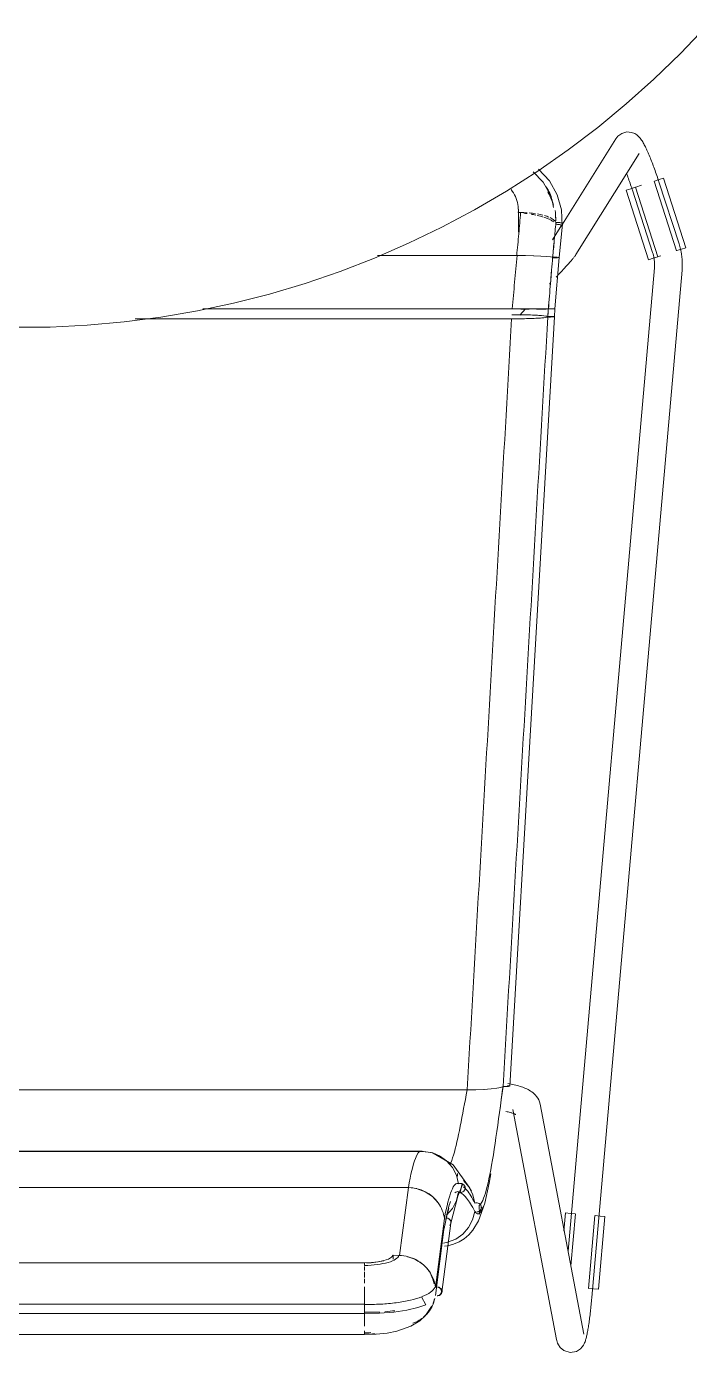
# Model space of a CAD drawing. Header units: millimetres. Extents: x 155927 to 317870, y -36033 to 97293.
# Drawn here: x 230321 to 230608, y 30265 to 30837 of the extents above; entities that cross this region are included whole.
import ezdxf

# ---------------------------------------------------------------- set-up
doc = ezdxf.new("R2010")
doc.units = ezdxf.units.MM
doc.header["$MEASUREMENT"] = 0
doc.layers.add('I-FURN', color=8, linetype='CONTINUOUS', lineweight=9)

msp = doc.modelspace()

# ---------------------------------------------------------------- linework, layer by layer
at = {"layer": 'I-FURN'}
for p, q in [((230603.66, 30825.83), (230614.7, 30837.41)), ((230592.17, 30814.7), (230603.66, 30825.83)), ((230580.24, 30804.04), (230592.17, 30814.7)), ((230567.89, 30793.87), (230580.24, 30804.04)), ((230555.15, 30784.19), (230567.89, 30793.87)), ((230576.53, 30790.09), (230578.27, 30791.31)), ((230578.27, 30791.31), (230580.49, 30791.9)), ((230580.49, 30791.9), (230582.47, 30791.72)), ((230582.47, 30791.72), (230583.85, 30791.2)), ((230583.85, 30791.2), (230584.76, 30790.64)), ((230584.76, 30790.64), (230585.39, 30790.12)), ((230575.64, 30788.96), (230552.61, 30752.2)), ((230576.53, 30790.09), (230575.64, 30788.96)), ((230585.39, 30790.12), (230585.85, 30789.65)), ((230585.85, 30789.65), (230586.22, 30789.23)), ((230586.22, 30789.23), (230586.53, 30788.82)), ((230586.53, 30788.82), (230586.81, 30788.43)), ((230586.81, 30788.43), (230587.07, 30788.05)), ((230587.07, 30788.05), (230587.31, 30787.65)), ((230587.31, 30787.65), (230587.55, 30787.25)), ((230587.55, 30787.25), (230587.78, 30786.84)), ((230587.78, 30786.84), (230588.01, 30786.42)), ((230588.01, 30786.42), (230588.23, 30785.98)), ((230588.23, 30785.98), (230588.46, 30785.52)), ((230588.46, 30785.52), (230588.69, 30785.05)), ((230588.69, 30785.05), (230588.93, 30784.56)), ((230542.03, 30775.04), (230555.15, 30784.19)), ((230558.5, 30739.01), (230585.81, 30782.59)), ((230588.93, 30784.56), (230589.16, 30784.05)), ((230589.16, 30784.05), (230589.4, 30783.52)), ((230589.4, 30783.52), (230589.64, 30782.98)), ((230589.64, 30782.98), (230589.88, 30782.41)), ((230589.88, 30782.41), (230590.13, 30781.83)), ((230590.13, 30781.83), (230590.38, 30781.24)), ((230590.38, 30781.24), (230590.62, 30780.63)), ((230590.62, 30780.63), (230590.87, 30780)), ((230590.87, 30780), (230591.13, 30779.36)), ((230591.13, 30779.36), (230591.38, 30778.71)), ((230528.55, 30766.42), (230542.03, 30775.04)), ((230544.32, 30770.2), (230540.05, 30774.67)), ((230547, 30770.78), (230542.26, 30775.93)), ((230580.44, 30773.71), (230580.68, 30773.09)), ((230591.38, 30778.71), (230591.63, 30778.04)), ((230591.63, 30778.04), (230591.89, 30777.37)), ((230591.89, 30777.37), (230592.14, 30776.68)), ((230592.14, 30776.68), (230592.4, 30775.98)), ((230592.4, 30775.98), (230592.65, 30775.27)), ((230592.65, 30775.27), (230592.91, 30774.56)), ((230592.91, 30774.56), (230593.16, 30773.83)), ((230593.16, 30773.83), (230593.41, 30773.11)), ((230547.69, 30764.37), (230544.32, 30770.2)), ((230550.39, 30764.77), (230547, 30770.78)), ((230580.68, 30773.09), (230580.91, 30772.45)), ((230580.91, 30772.45), (230581.15, 30771.8)), ((230581.15, 30771.8), (230581.38, 30771.15)), ((230581.38, 30771.15), (230581.62, 30770.48)), ((230581.62, 30770.48), (230581.85, 30769.81)), ((230581.85, 30769.81), (230582.09, 30769.13)), ((230582.09, 30769.13), (230582.32, 30768.44)), ((230582.12, 30767.41), (230584.09, 30768.05)), ((230582.32, 30768.44), (230582.55, 30767.75)), ((230582.55, 30767.75), (230582.78, 30767.06)), ((230593.9, 30738.08), (230584.21, 30768.09)), ((230586.79, 30768.92), (230584.31, 30768.12)), ((230592.28, 30770.69), (230601.97, 30740.68)), ((230592.4, 30770.73), (230594.37, 30771.37)), ((230593.41, 30773.11), (230593.66, 30772.37)), ((230593.66, 30772.37), (230593.91, 30771.64)), ((230593.91, 30771.64), (230594.15, 30770.9)), ((230594.15, 30770.9), (230594.3, 30770.44)), ((230603.01, 30743.62), (230594.3, 30770.44)), ((230594.37, 30771.37), (230596.32, 30772)), ((230596.32, 30772), (230606.01, 30741.99)), ((230514.74, 30758.34), (230528.55, 30766.42)), ((230552.27, 30758.25), (230550.39, 30764.77)), ((230580.17, 30766.78), (230582.12, 30767.41)), ((230580.17, 30766.78), (230589.86, 30736.77)), ((230582.78, 30767.06), (230582.89, 30766.73)), ((230582.89, 30766.73), (230591.6, 30739.92)), ((230500.62, 30750.82), (230514.74, 30758.34)), ((230533.56, 30757.12), (230534.6, 30757.12)), ((230533.61, 30748.61), (230533.61, 30758.37)), ((230552.55, 30751.34), (230552.27, 30758.25)), ((230486.21, 30743.87), (230500.62, 30750.82)), ((230552.39, 30751.86), (230548.33, 30745.38)), ((230552.68, 30752.23), (230551.25, 30737.74)), ((230471.53, 30737.51), (230486.21, 30743.87)), ((230558.5, 30739.01), (230558.29, 30738.68)), ((230591.6, 30739.92), (230591.79, 30739.28)), ((230591.79, 30739.28), (230591.96, 30738.64)), ((230604.06, 30741.36), (230602.09, 30740.72)), ((230603.03, 30743.58), (230603.01, 30743.62)), ((230603.35, 30742.49), (230603.03, 30743.58)), ((230603.64, 30741.38), (230603.35, 30742.49)), ((230603.88, 30740.26), (230603.64, 30741.38)), ((230604.08, 30739.14), (230603.88, 30740.26)), ((230606.01, 30741.99), (230604.06, 30741.36)), ((230604.23, 30738.01), (230604.08, 30739.14)), ((230456.61, 30731.73), (230471.53, 30737.51)), ((230532.9, 30738.57), (230472.79, 30738.57)), ((230472.79, 30738.57), (230532.9, 30738.57)), ((230536.67, 30738.55), (230532.9, 30738.57)), ((230533.03, 30738.57), (230536.67, 30738.55)), ((230540.2, 30738.47), (230536.76, 30738.55)), ((230536.76, 30738.54), (230540.2, 30738.47)), ((230543.3, 30738.36), (230540.2, 30738.47)), ((230540.27, 30738.47), (230543.3, 30738.36)), ((230545.78, 30738.21), (230543.3, 30738.36)), ((230543.34, 30738.36), (230545.78, 30738.21)), ((230547.51, 30738.03), (230545.78, 30738.21)), ((230545.8, 30738.21), (230547.51, 30738.03)), ((230548.4, 30737.83), (230547.51, 30738.03)), ((230547.52, 30738.03), (230548.4, 30737.83)), ((230548.88, 30737.84), (230548.4, 30737.83)), ((230548.4, 30737.83), (230548.87, 30737.84)), ((230548.89, 30737.64), (230548.41, 30737.65)), ((230548.42, 30737.65), (230548.89, 30737.64)), ((230548.87, 30737.84), (230549.37, 30737.85)), ((230549.37, 30737.85), (230548.88, 30737.84)), ((230548.89, 30737.64), (230549.39, 30737.64)), ((230549.38, 30737.64), (230548.89, 30737.64)), ((230549.86, 30737.84), (230549.37, 30737.85)), ((230549.37, 30737.85), (230549.86, 30737.84)), ((230549.87, 30737.64), (230549.38, 30737.64)), ((230549.39, 30737.64), (230549.88, 30737.64)), ((230551.25, 30737.74), (230549.43, 30715.54)), ((230550.32, 30737.83), (230549.86, 30737.84)), ((230549.86, 30737.84), (230550.31, 30737.83)), ((230550.33, 30737.65), (230549.87, 30737.64)), ((230549.88, 30737.64), (230550.33, 30737.65)), ((230550.31, 30737.83), (230550.7, 30737.81)), ((230550.7, 30737.81), (230550.32, 30737.83)), ((230551, 30737.79), (230550.7, 30737.81)), ((230550.7, 30737.81), (230550.99, 30737.79)), ((230550.71, 30737.67), (230551, 30737.69)), ((230551, 30737.69), (230550.71, 30737.67)), ((230551.19, 30737.77), (230551, 30737.79)), ((230551, 30737.69), (230551.19, 30737.72)), ((230551.19, 30737.72), (230551, 30737.69)), ((230551.18, 30737.77), (230551.25, 30737.74)), ((230551.25, 30737.74), (230551.19, 30737.77)), ((230551.19, 30737.72), (230551.25, 30737.74)), ((230551.25, 30737.74), (230551.19, 30737.72)), ((230553.67, 30733.34), (230553.29, 30732.92)), ((230554.04, 30733.74), (230553.67, 30733.34)), ((230554.39, 30734.13), (230554.04, 30733.74)), ((230554.74, 30734.51), (230554.39, 30734.13)), ((230555.06, 30734.87), (230554.74, 30734.51)), ((230555.38, 30735.22), (230555.06, 30734.87)), ((230592.34, 30733.36), (230555.06, 30309.01)), ((230555.68, 30735.56), (230555.38, 30735.22)), ((230555.97, 30735.88), (230555.68, 30735.56)), ((230556.24, 30736.19), (230555.97, 30735.88)), ((230556.5, 30736.48), (230556.24, 30736.19)), ((230556.74, 30736.76), (230556.5, 30736.48)), ((230556.97, 30737.03), (230556.74, 30736.76)), ((230557.19, 30737.28), (230556.97, 30737.03)), ((230557.39, 30737.52), (230557.19, 30737.28)), ((230557.58, 30737.75), (230557.39, 30737.52)), ((230557.76, 30737.98), (230557.58, 30737.75)), ((230557.93, 30738.2), (230557.76, 30737.98)), ((230558.1, 30738.43), (230557.93, 30738.2)), ((230558.29, 30738.68), (230558.1, 30738.43)), ((230591.81, 30737.4), (230589.86, 30736.77)), ((230593.78, 30738.04), (230591.81, 30737.4)), ((230591.96, 30738.64), (230592.1, 30737.99)), ((230592.1, 30737.99), (230592.21, 30737.34)), ((230592.21, 30737.34), (230592.3, 30736.68)), ((230592.3, 30736.68), (230592.36, 30736.03)), ((230592.35, 30733.38), (230592.34, 30733.36)), ((230592.39, 30734.04), (230592.35, 30733.38)), ((230592.36, 30736.03), (230592.4, 30735.36)), ((230592.41, 30734.7), (230592.39, 30734.04)), ((230592.4, 30735.36), (230592.41, 30734.7)), ((230595.16, 30738.49), (230594, 30738.11)), ((230604.33, 30736.87), (230604.23, 30738.01)), ((230604.3, 30732.31), (230604.38, 30733.45)), ((230604.39, 30735.73), (230604.33, 30736.87)), ((230604.38, 30733.45), (230604.41, 30734.59)), ((230604.41, 30734.59), (230604.39, 30735.73)), ((230441.47, 30726.56), (230456.61, 30731.73)), ((230550.34, 30729.75), (230549.88, 30729.27)), ((230550.78, 30730.23), (230550.34, 30729.75)), ((230551.22, 30730.7), (230550.78, 30730.23)), ((230551.66, 30731.16), (230551.22, 30730.7)), ((230552.08, 30731.62), (230551.66, 30731.16)), ((230552.49, 30732.06), (230552.08, 30731.62)), ((230552.9, 30732.5), (230552.49, 30732.06)), ((230553.29, 30732.92), (230552.9, 30732.5)), ((230565.35, 30288.99), (230604.3, 30732.31)), ((230410.63, 30718.05), (230426.13, 30722)), ((230426.13, 30722), (230441.47, 30726.56)), ((230547.52, 30726.79), (230547.04, 30726.28)), ((230394.98, 30714.73), (230410.63, 30718.05)), ((230363.34, 30709.98), (230379.21, 30712.04)), ((230368.1, 30711.29), (230530.7, 30711.29)), ((230530.7, 30711.29), (230368.1, 30711.29)), ((230379.21, 30712.04), (230394.98, 30714.73)), ((230397.32, 30715.61), (230530.96, 30715.61)), ((230530.96, 30715.61), (230397.32, 30715.61)), ((230549.15, 30712.18), (230529.86, 30380.27)), ((230530.7, 30711.29), (230534.48, 30711.32)), ((230534.49, 30713.05), (230530.81, 30713.08)), ((230530.96, 30715.61), (230534.75, 30715.6)), ((230534.75, 30715.6), (230530.96, 30715.61)), ((230534.19, 30712.93), (230536.76, 30715.6)), ((230534.48, 30711.32), (230538.05, 30711.39)), ((230538.04, 30712.97), (230534.49, 30713.05)), ((230534.75, 30715.6), (230538.31, 30715.6)), ((230538.32, 30715.6), (230534.75, 30715.6)), ((230538.31, 30715.49), (230534.75, 30715.48)), ((230534.75, 30715.48), (230538.31, 30715.49)), ((230541.16, 30712.85), (230538.04, 30712.97)), ((230538.05, 30711.39), (230541.18, 30711.52)), ((230538.32, 30715.6), (230541.45, 30715.59)), ((230541.45, 30715.59), (230538.32, 30715.6)), ((230543.66, 30712.68), (230541.16, 30712.85)), ((230541.18, 30711.52), (230543.68, 30711.68)), ((230543.93, 30715.51), (230541.43, 30715.49)), ((230541.44, 30715.49), (230543.94, 30715.51)), ((230541.45, 30715.59), (230543.95, 30715.58)), ((230543.95, 30715.58), (230541.45, 30715.59)), ((230545.41, 30712.49), (230543.66, 30712.68)), ((230543.68, 30711.68), (230545.43, 30711.87)), ((230545.68, 30715.52), (230543.93, 30715.51)), ((230543.94, 30715.51), (230545.69, 30715.52)), ((230545.7, 30715.56), (230543.95, 30715.58)), ((230543.96, 30715.58), (230545.7, 30715.56)), ((230546.31, 30712.28), (230545.41, 30712.49)), ((230545.43, 30711.87), (230546.32, 30712.08)), ((230545.7, 30715.56), (230546.59, 30715.55)), ((230546.59, 30715.55), (230545.7, 30715.56)), ((230546.78, 30712.29), (230546.31, 30712.28)), ((230546.32, 30712.08), (230546.79, 30712.07)), ((230547.05, 30715.53), (230546.58, 30715.53)), ((230546.58, 30715.53), (230547.05, 30715.53)), ((230546.59, 30715.55), (230547.06, 30715.55)), ((230547.06, 30715.55), (230546.59, 30715.55)), ((230547.27, 30712.29), (230546.78, 30712.29)), ((230546.79, 30712.07), (230547.28, 30712.07)), ((230547.55, 30715.53), (230547.05, 30715.53)), ((230547.05, 30715.53), (230547.55, 30715.53)), ((230547.06, 30715.55), (230547.55, 30715.55)), ((230547.56, 30715.55), (230547.06, 30715.55)), ((230547.76, 30712.29), (230547.27, 30712.29)), ((230547.28, 30712.07), (230547.77, 30712.08)), ((230547.55, 30715.55), (230548.04, 30715.55)), ((230548.04, 30715.53), (230547.55, 30715.53)), ((230547.55, 30715.53), (230548.04, 30715.53)), ((230548.05, 30715.55), (230547.56, 30715.55)), ((230548.22, 30712.28), (230547.76, 30712.29)), ((230547.77, 30712.08), (230548.22, 30712.09)), ((230548.04, 30715.55), (230548.49, 30715.55)), ((230548.49, 30715.53), (230548.04, 30715.53)), ((230548.04, 30715.53), (230548.49, 30715.53)), ((230548.5, 30715.55), (230548.05, 30715.55)), ((230548.6, 30712.26), (230548.22, 30712.28)), ((230548.22, 30712.09), (230548.61, 30712.11)), ((230548.49, 30715.55), (230548.88, 30715.55)), ((230548.87, 30715.54), (230548.49, 30715.53)), ((230548.49, 30715.53), (230548.88, 30715.54)), ((230548.88, 30715.55), (230548.5, 30715.55)), ((230548.89, 30712.24), (230548.6, 30712.26)), ((230548.61, 30712.11), (230548.9, 30712.13)), ((230549.17, 30715.54), (230548.87, 30715.54)), ((230548.88, 30715.55), (230549.17, 30715.55)), ((230549.17, 30715.55), (230548.88, 30715.55)), ((230548.88, 30715.54), (230549.17, 30715.54)), ((230549.08, 30712.21), (230548.89, 30712.24)), ((230548.9, 30712.13), (230549.09, 30712.16)), ((230549.15, 30712.18), (230549.08, 30712.21)), ((230549.09, 30712.16), (230549.15, 30712.18)), ((230549.16, 30712.18), (230549.42, 30715.54)), ((230549.17, 30715.55), (230549.36, 30715.54)), ((230549.36, 30715.54), (230549.17, 30715.55)), ((230549.36, 30715.54), (230549.17, 30715.54)), ((230549.17, 30715.54), (230549.36, 30715.54)), ((230549.36, 30715.54), (230549.42, 30715.54)), ((230549.42, 30715.54), (230549.36, 30715.54)), ((230549.36, 30715.54), (230549.43, 30715.54)), ((230549.43, 30715.54), (230549.36, 30715.54)), ((230315.43, 30707.62), (230331.43, 30707.76)), ((230331.43, 30707.76), (230347.41, 30708.55)), ((230347.41, 30708.55), (230363.34, 30709.98)), ((230128.05, 30378.56), (230511.45, 30378.56)), ((230511.45, 30378.56), (230128.05, 30378.56)), ((230511.45, 30378.56), (230515.21, 30378.61)), ((230515.22, 30378.61), (230511.52, 30378.56)), ((230515.21, 30378.61), (230518.75, 30378.77)), ((230518.75, 30378.77), (230515.28, 30378.62)), ((230518.75, 30378.77), (230521.85, 30379.01)), ((230521.85, 30379.01), (230518.8, 30378.77)), ((230521.85, 30379.01), (230524.35, 30379.32)), ((230524.35, 30379.32), (230521.89, 30379.01)), ((230524.35, 30379.32), (230526.09, 30379.68)), ((230526.09, 30379.69), (230524.36, 30379.32)), ((230527, 30380.08), (230526.09, 30379.69)), ((230526.09, 30379.68), (230527, 30380.08)), ((230527, 30380.08), (230527.47, 30380.07)), ((230527.47, 30380.07), (230527, 30380.08)), ((230527.47, 30380.07), (230527.96, 30380.06)), ((230527.97, 30380.06), (230527.47, 30380.07)), ((230527.96, 30380.06), (230528.46, 30380.07)), ((230528.46, 30380.07), (230527.97, 30380.06)), ((230528.46, 30380.07), (230528.91, 30380.09)), ((230528.91, 30380.09), (230528.46, 30380.07)), ((230528.91, 30380.09), (230529.3, 30380.13)), ((230529.3, 30380.13), (230528.91, 30380.09)), ((230529.32, 30380.42), (230528.94, 30380.46)), ((230528.95, 30380.46), (230529.33, 30380.42)), ((230529.76, 30381.18), (230529.05, 30381.3)), ((230529.3, 30380.13), (230529.6, 30380.17)), ((230529.6, 30380.17), (230529.3, 30380.13)), ((230529.61, 30380.38), (230529.32, 30380.42)), ((230529.33, 30380.42), (230529.62, 30380.38)), ((230530.45, 30381.06), (230529.76, 30381.18)), ((230529.86, 30380.27), (230529.8, 30380.33)), ((230529.8, 30380.33), (230529.86, 30380.27)), ((230531.13, 30380.92), (230530.45, 30381.06)), ((230531.8, 30380.78), (230531.13, 30380.92)), ((230532.46, 30380.63), (230531.8, 30380.78)), ((230533.1, 30380.46), (230532.46, 30380.63)), ((230533.73, 30380.29), (230533.1, 30380.46)), ((230534.35, 30380.11), (230533.73, 30380.29)), ((230534.95, 30379.91), (230534.35, 30380.11)), ((230535.54, 30379.71), (230534.95, 30379.91)), ((230536.12, 30379.49), (230535.54, 30379.71)), ((230536.69, 30379.25), (230536.12, 30379.49)), ((230537.26, 30379), (230536.69, 30379.25)), ((230537.81, 30378.73), (230537.26, 30379)), ((230538.34, 30378.44), (230537.81, 30378.73)), ((230538.88, 30378.12), (230538.34, 30378.44)), ((230539.42, 30377.76), (230538.88, 30378.12)), ((230539.95, 30377.36), (230539.42, 30377.76)), ((230540.48, 30376.9), (230539.95, 30377.36)), ((230541, 30376.38), (230540.48, 30376.9)), ((230541.51, 30375.79), (230541, 30376.38)), ((230542, 30375.1), (230541.51, 30375.79)), ((230542.43, 30374.31), (230542, 30375.1)), ((230542.8, 30373.41), (230542.43, 30374.31)), ((230543.05, 30372.43), (230542.8, 30373.41)), ((230528.72, 30369.17), (230528.22, 30369.26)), ((230529.18, 30369.07), (230528.72, 30369.17)), ((230529.63, 30368.96), (230529.18, 30369.07)), ((230530.05, 30368.86), (230529.63, 30368.96)), ((230530.45, 30368.75), (230530.05, 30368.86)), ((230530.81, 30368.64), (230530.45, 30368.75)), ((230531.15, 30368.53), (230530.81, 30368.64)), ((230531.45, 30368.43), (230531.15, 30368.53)), ((230531.26, 30370.19), (230550.08, 30270.9)), ((230531.72, 30368.33), (230531.45, 30368.43)), ((230531.95, 30368.23), (230531.72, 30368.33)), ((230532.15, 30368.14), (230531.95, 30368.23)), ((230532.3, 30368.07), (230532.15, 30368.14)), ((230532.39, 30368.02), (230532.3, 30368.07)), ((230532.46, 30367.98), (230532.39, 30368.02)), ((230532.48, 30367.96), (230532.46, 30367.98)), ((230561.87, 30273.14), (230543.05, 30372.43)), ((230147.35, 30352.05), (230492.14, 30352.05)), ((230492.14, 30352.05), (230147.35, 30352.05)), ((230491.6, 30352.21), (230186.8, 30352.21)), ((230491.6, 30352.21), (230496.64, 30351.41)), ((230492.14, 30352.05), (230495.93, 30351.58)), ((230495.93, 30351.58), (230492.14, 30352.05)), ((230495.93, 30351.58), (230499.5, 30350.21)), ((230499.5, 30350.22), (230495.93, 30351.58)), ((230496.64, 30351.41), (230499.81, 30350.04)), ((230496.79, 30351.34), (230505.44, 30346.23)), ((230502.64, 30348.05), (230499.5, 30350.22)), ((230499.5, 30350.21), (230502.63, 30348.04)), ((230502.63, 30348.04), (230505.14, 30345.17)), ((230505.14, 30345.17), (230502.64, 30348.05)), ((230505.14, 30345.17), (230506.89, 30341.78)), ((230506.9, 30341.78), (230505.14, 30345.17)), ((230505.44, 30346.23), (230512.43, 30336.69)), ((230507.79, 30338.06), (230506.9, 30341.78)), ((230509.97, 30339.45), (230512.36, 30336.61)), ((230512.38, 30336.61), (230509.97, 30339.45)), ((230521.02, 30338.29), (230521.76, 30342.36)), ((230153.39, 30336.46), (230486.1, 30336.46)), ((230486.1, 30336.46), (230153.39, 30336.46)), ((230486.1, 30336.46), (230482.24, 30307.18)), ((230489.82, 30335.99), (230486.1, 30336.46)), ((230493.42, 30334.66), (230489.87, 30335.98)), ((230496.53, 30332.58), (230493.42, 30334.66)), ((230504.46, 30321.09), (230507.43, 30332.71)), ((230506.9, 30330.84), (230507.79, 30334.56)), ((230507.43, 30332.71), (230509.6, 30338.03)), ((230508.26, 30338.23), (230507.79, 30338.06)), ((230507.79, 30338.06), (230508.26, 30338.22)), ((230508.26, 30334.4), (230507.79, 30334.56)), ((230507.79, 30334.56), (230508.26, 30334.39)), ((230508.26, 30338.22), (230508.76, 30338.26)), ((230508.76, 30338.26), (230508.26, 30338.23)), ((230508.76, 30334.36), (230508.26, 30334.4)), ((230508.26, 30334.39), (230508.76, 30334.36)), ((230508.47, 30334.27), (230509.3, 30338.16)), ((230508.76, 30338.26), (230509.25, 30338.18)), ((230509.25, 30338.18), (230508.76, 30338.26)), ((230509.25, 30334.44), (230508.76, 30334.36)), ((230508.76, 30334.36), (230509.25, 30334.44)), ((230509.25, 30338.18), (230509.7, 30337.98)), ((230509.7, 30337.98), (230509.25, 30338.18)), ((230509.7, 30334.64), (230509.25, 30334.44)), ((230509.25, 30334.44), (230509.7, 30334.64)), ((230509.7, 30337.98), (230510.08, 30337.66)), ((230510.08, 30337.66), (230509.7, 30337.98)), ((230510.08, 30334.96), (230509.7, 30334.64)), ((230509.7, 30334.64), (230510.08, 30334.95)), ((230510.08, 30337.66), (230510.37, 30337.26)), ((230510.38, 30337.26), (230510.08, 30337.66)), ((230510.37, 30335.36), (230510.08, 30334.96)), ((230510.08, 30334.95), (230510.38, 30335.36)), ((230510.37, 30337.26), (230510.56, 30336.8)), ((230510.56, 30335.82), (230510.37, 30335.36)), ((230510.57, 30336.8), (230510.38, 30337.26)), ((230510.38, 30335.36), (230510.57, 30335.82)), ((230510.56, 30336.8), (230510.63, 30336.31)), ((230510.63, 30336.31), (230510.56, 30335.82)), ((230510.63, 30336.31), (230510.57, 30336.8)), ((230510.57, 30335.82), (230510.63, 30336.31)), ((230512.37, 30336.61), (230514.01, 30333.29)), ((230514.02, 30333.29), (230512.38, 30336.61)), ((230512.43, 30336.69), (230513.31, 30334.94)), ((230514.01, 30333.29), (230514.8, 30329.67)), ((230514.8, 30329.67), (230514.02, 30333.29)), ((230519.13, 30329.77), (230521.02, 30338.29)), ((230499.02, 30329.84), (230496.53, 30332.58)), ((230502.64, 30324.57), (230505.14, 30327.45)), ((230503.64, 30327.48), (230502.88, 30325.04)), ((230505.14, 30327.45), (230506.9, 30330.84)), ((230515.27, 30329.83), (230514.8, 30329.67)), ((230514.8, 30329.67), (230515.27, 30329.82)), ((230515.27, 30329.82), (230515.77, 30329.85)), ((230515.77, 30329.85), (230515.27, 30329.83)), ((230515.77, 30329.85), (230516.26, 30329.76)), ((230516.27, 30329.76), (230515.77, 30329.85)), ((230516.26, 30329.76), (230516.71, 30329.55)), ((230516.72, 30329.56), (230516.27, 30329.76)), ((230516.46, 30322.15), (230519.13, 30329.77)), ((230516.82, 30324.94), (230516.63, 30328.79)), ((230516.71, 30329.55), (230517.09, 30329.24)), ((230517.09, 30329.24), (230516.72, 30329.56)), ((230517.35, 30326.95), (230517.05, 30326.56)), ((230517.06, 30326.56), (230517.36, 30326.95)), ((230517.09, 30329.24), (230517.38, 30328.84)), ((230517.38, 30328.84), (230517.09, 30329.24)), ((230517.55, 30327.41), (230517.35, 30326.95)), ((230517.36, 30326.95), (230517.55, 30327.41)), ((230517.38, 30328.84), (230517.56, 30328.38)), ((230517.57, 30328.38), (230517.38, 30328.84)), ((230517.62, 30327.89), (230517.55, 30327.41)), ((230517.55, 30327.41), (230517.63, 30327.89)), ((230517.56, 30328.38), (230517.62, 30327.89)), ((230517.63, 30327.89), (230517.57, 30328.38)), ((230497.81, 30293.38), (230501.65, 30323.08)), ((230502.88, 30325.04), (230501.51, 30318.75)), ((230502.62, 30323.27), (230502.12, 30323.23)), ((230503.11, 30323.19), (230502.62, 30323.27)), ((230503.56, 30323), (230503.11, 30323.19)), ((230503.94, 30322.7), (230503.56, 30323)), ((230504.24, 30322.32), (230503.94, 30322.7)), ((230504.43, 30321.87), (230504.24, 30322.32)), ((230504.49, 30321.41), (230504.43, 30321.87)), ((230504.43, 30320.94), (230504.49, 30321.41)), ((230512.1, 30319.24), (230513.85, 30322.56)), ((230513.85, 30322.56), (230514.75, 30326.19)), ((230513.95, 30318.03), (230516.46, 30322.15)), ((230515.22, 30326.02), (230514.75, 30326.19)), ((230514.75, 30326.19), (230515.22, 30326.02)), ((230515.66, 30325.26), (230516.82, 30324.94)), ((230516.21, 30326.06), (230515.72, 30325.98)), ((230515.72, 30325.98), (230516.21, 30326.05)), ((230516.66, 30326.25), (230516.21, 30326.06)), ((230516.21, 30326.05), (230516.67, 30326.25)), ((230517.05, 30326.56), (230516.66, 30326.25)), ((230516.67, 30326.25), (230517.06, 30326.56)), ((230554.01, 30325.49), (230553.32, 30317.59)), ((230554.01, 30325.49), (230556.06, 30325.31)), ((230556.06, 30325.31), (230558.12, 30325.13)), ((230556.27, 30302.64), (230558.24, 30325.12)), ((230566.69, 30324.37), (230563.93, 30292.96)), ((230566.81, 30324.36), (230568.88, 30324.18)), ((230570.92, 30324), (230568.16, 30292.59)), ((230568.88, 30324.18), (230570.92, 30324)), ((230497.78, 30289.84), (230501.63, 30319.53)), ((230500.62, 30291.4), (230504.48, 30321.17)), ((230503.95, 30320.11), (230504.24, 30320.5)), ((230504.24, 30320.5), (230504.43, 30320.94)), ((230506.54, 30314.24), (230509.62, 30316.41)), ((230509.62, 30316.41), (230512.1, 30319.24)), ((230510.24, 30314.39), (230512.22, 30316.07)), ((230512.22, 30316.07), (230513.95, 30318.03)), ((230503.02, 30312.84), (230501.28, 30312.47)), ((230501.28, 30312.47), (230503.03, 30312.84)), ((230501.75, 30311.17), (230503.17, 30311.32)), ((230503.03, 30312.84), (230506.54, 30314.24)), ((230503.17, 30311.32), (230505.67, 30311.98)), ((230505.67, 30311.98), (230508.04, 30313.01)), ((230508.04, 30313.01), (230510.24, 30314.39)), ((230470.21, 30304.1), (230467.17, 30303.99)), ((230473.06, 30304.42), (230470.21, 30304.1)), ((230475.55, 30304.93), (230473.06, 30304.42)), ((230477.54, 30305.6), (230475.55, 30304.93)), ((230478.89, 30306.39), (230477.54, 30305.6)), ((230479.53, 30307.25), (230478.89, 30306.39)), ((230479.53, 30305.58), (230479.53, 30307.25)), ((230482.24, 30307.18), (230479.53, 30307.25)), ((230467.17, 30303.99), (230172.32, 30303.99)), ((230172.32, 30303.93), (230467.17, 30303.93)), ((230467.17, 30302.4), (230467.17, 30300.66)), ((230467.17, 30300.08), (230467.17, 30297.61)), ((230467.17, 30297.09), (230467.17, 30295.25)), ((230467.17, 30293.62), (230467.17, 30290.07)), ((230498.24, 30293.37), (230498.56, 30295.81)), ((230566.12, 30292.77), (230564.05, 30292.95)), ((230568.16, 30292.59), (230566.12, 30292.77)), ((230467.17, 30286.06), (230467.17, 30289.87)), ((230467.17, 30289.87), (230467.17, 30286.06)), ((230493.6, 30285.81), (230491.84, 30289.35)), ((230565.12, 30286.58), (230565.2, 30287.32)), ((230565.2, 30287.32), (230565.27, 30288.08)), ((230565.27, 30288.08), (230565.33, 30288.83)), ((230565.33, 30288.83), (230565.35, 30288.99)), ((230467.17, 30286.09), (230172.32, 30286.09)), ((230172.32, 30282.13), (230467.17, 30282.13)), ((230467.17, 30285.98), (230467.17, 30282.13)), ((230467.17, 30285.75), (230467.17, 30285.98)), ((230467.17, 30285.42), (230467.17, 30285.75)), ((230467.17, 30285), (230467.17, 30285.42)), ((230467.17, 30284.53), (230467.17, 30285)), ((230467.17, 30284.03), (230467.17, 30284.53)), ((230467.17, 30283.54), (230467.17, 30284.03)), ((230467.17, 30283.09), (230467.17, 30283.54)), ((230467.17, 30282.7), (230467.17, 30283.09)), ((230467.17, 30282.39), (230467.17, 30282.7)), ((230467.17, 30282.2), (230467.17, 30282.39)), ((230467.17, 30279.34), (230467.17, 30282.37)), ((230467.17, 30282.37), (230467.17, 30279.36)), ((230467.17, 30282.13), (230473.71, 30282.22)), ((230467.17, 30282.13), (230467.17, 30282.2)), ((230473.71, 30282.22), (230479.84, 30282.71)), ((230479.84, 30282.71), (230485.46, 30283.55)), ((230485.46, 30283.55), (230490.15, 30284.65)), ((230490.15, 30284.65), (230493.6, 30285.81)), ((230490.99, 30279.02), (230493.46, 30281.31)), ((230493.46, 30281.31), (230496.14, 30285.21)), ((230496.14, 30285.21), (230496.24, 30285.4)), ((230564.48, 30280.82), (230564.57, 30281.51)), ((230564.57, 30281.51), (230564.65, 30282.21)), ((230564.65, 30282.21), (230564.73, 30282.92)), ((230564.73, 30282.92), (230564.82, 30283.63)), ((230564.82, 30283.63), (230564.9, 30284.36)), ((230564.9, 30284.36), (230564.97, 30285.09)), ((230564.97, 30285.09), (230565.05, 30285.83)), ((230565.05, 30285.83), (230565.12, 30286.58)), ((230467.17, 30279.19), (230467.17, 30276.61)), ((230481.06, 30274.5), (230487.11, 30276.62)), ((230487.11, 30276.62), (230490.99, 30279.02)), ((230563.67, 30275.27), (230563.76, 30275.82)), ((230563.76, 30275.82), (230563.86, 30276.39)), ((230563.86, 30276.39), (230563.95, 30276.98)), ((230563.95, 30276.98), (230564.04, 30277.58)), ((230564.04, 30277.58), (230564.13, 30278.2)), ((230564.13, 30278.2), (230564.22, 30278.83)), ((230564.22, 30278.83), (230564.31, 30279.48)), ((230564.31, 30279.48), (230564.4, 30280.14)), ((230564.4, 30280.14), (230564.48, 30280.82)), ((230172.32, 30273.09), (230467.17, 30273.09)), ((230467.17, 30274.58), (230467.17, 30273.11)), ((230467.17, 30273.09), (230467.17, 30273.26)), ((230467.17, 30273.09), (230472.2, 30273.2)), ((230472.2, 30273.2), (230477.02, 30273.71)), ((230477.02, 30273.71), (230481.06, 30274.5)), ((230550.17, 30270.48), (230550.08, 30270.9)), ((230550.3, 30269.97), (230550.17, 30270.48)), ((230550.52, 30269.35), (230550.3, 30269.97)), ((230562.23, 30269.48), (230562.4, 30269.91)), ((230562.4, 30269.91), (230562.54, 30270.31)), ((230562.54, 30270.31), (230562.67, 30270.71)), ((230562.67, 30270.71), (230562.78, 30271.1)), ((230562.78, 30271.1), (230562.89, 30271.51)), ((230562.89, 30271.51), (230563, 30271.92)), ((230563, 30271.92), (230563.1, 30272.35)), ((230563.1, 30272.35), (230563.19, 30272.79)), ((230563.19, 30272.79), (230563.29, 30273.25)), ((230563.29, 30273.25), (230563.39, 30273.73)), ((230563.39, 30273.73), (230563.48, 30274.22)), ((230563.48, 30274.22), (230563.58, 30274.74)), ((230563.58, 30274.74), (230563.67, 30275.27)), ((230550.89, 30268.55), (230550.52, 30269.35)), ((230551.64, 30267.47), (230550.89, 30268.55)), ((230553.22, 30266.14), (230551.64, 30267.47)), ((230553.22, 30266.14), (230555.97, 30265.31)), ((230555.97, 30265.31), (230558.73, 30265.79)), ((230558.73, 30265.79), (230560.38, 30266.83)), ((230560.38, 30266.83), (230561.24, 30267.74)), ((230561.24, 30267.74), (230561.71, 30268.44)), ((230561.71, 30268.44), (230562.02, 30269)), ((230562.02, 30269), (230562.23, 30269.48))]:
    msp.add_line(p, q, dxfattribs=at)
for centre, major_axis, ratio, start_param, end_param in [((230485.97, 30321.39), (-15.78, 0), 0.955139, 3.737469, 4.704147), ((230485.97, 30321.39), (-15.78, 0), 0.955139, 3.495799, 3.737346), ((230485.97, 30321.39), (-15.78, 0), 0.955139, 3.254129, 3.495629), ((230502.53, 30321.4), (-1.96, 0), 0.955139, 2.379629, 4.923331), ((230467.17, 30288.84), (0, -15.75), 0.000004, 2.669107, 2.851347), ((230467.17, 30277.37), (12.4, 0), 0.287441, 4.712389, 4.932602)]:
    msp.add_ellipse(centre, major_axis=major_axis, ratio=ratio, start_param=start_param, end_param=end_param, dxfattribs=at)
for points in [[(230540, 30774.65), (230540.46, 30774.26), (230540.93, 30773.87), (230541.38, 30773.47)], [(230534.6, 30757.12), (230534.34, 30754.1), (230533.8, 30747.96), (230533.21, 30741.71), (230532.9, 30738.57)], [(230533.61, 30758.64), (230533.62, 30758.14), (230533.6, 30757.63), (230533.56, 30757.12)], [(230534.6, 30757.12), (230535.55, 30757.12), (230536.48, 30757.08), (230537.38, 30757.03)], [(230537.44, 30756.71), (230536.97, 30756.77), (230536.49, 30756.83), (230536.02, 30756.88)], [(230538.32, 30756.96), (230539.22, 30756.88), (230540.1, 30756.78), (230540.96, 30756.66)], [(230541.13, 30756.06), (230540.48, 30756.2), (230539.82, 30756.34), (230539.13, 30756.46)], [(230541.81, 30756.52), (230542.65, 30756.38), (230543.46, 30756.21), (230544.19, 30756.03)], [(230549.49, 30758.07), (230549.69, 30756.84), (230549.72, 30755.58), (230549.73, 30754.32)], [(230549.8, 30753.62), (230549.78, 30754.52), (230549.72, 30755.42), (230549.62, 30756.31)], [(230544.39, 30755.21), (230543.58, 30755.46), (230542.71, 30755.69), (230541.79, 30755.91)], [(230547.01, 30754.22), (230546.38, 30754.51), (230545.63, 30754.79), (230544.81, 30755.05)], [(230544.86, 30755.84), (230545.59, 30755.64), (230546.23, 30755.4), (230546.82, 30755.16)], [(230548.83, 30753.14), (230548.42, 30753.47), (230547.9, 30753.79), (230547.26, 30754.1)], [(230549.84, 30752.79), (230549.6, 30750.35), (230549.12, 30745.4), (230548.64, 30740.36), (230548.4, 30737.83)], [(230552.49, 30751.49), (230552.45, 30751.53), (230552.33, 30751.62), (230552.03, 30751.76), (230551.65, 30751.87), (230551.19, 30751.97), (230550.7, 30752.03), (230550.2, 30752.07), (230549.89, 30752.06), (230549.74, 30752.06)], [(230549.12, 30744.73), (230548.89, 30742.45), (230548.66, 30740.15), (230548.44, 30737.84)], [(230533.03, 30738.57), (230532.68, 30734.75), (230532.34, 30730.93), (230531.99, 30727.1)], [(230546.59, 30715.55), (230546.89, 30719.27), (230547.49, 30726.7), (230548.1, 30734.13), (230548.4, 30737.83)], [(230531.99, 30727.1), (230531.65, 30723.27), (230531.31, 30719.44), (230530.96, 30715.61)], [(230530.7, 30711.29), (230527.5, 30655.76), (230524.31, 30600.23), (230521.11, 30544.8)], [(230527, 30380.08), (230530.22, 30435.32), (230536.66, 30545.92), (230543.1, 30656.68), (230546.32, 30712.08)], [(230546.58, 30715.53), (230546.53, 30714.99), (230546.44, 30713.91), (230546.35, 30712.82), (230546.31, 30712.28)], [(230546.31, 30712.28), (230546.9, 30712.3), (230548.41, 30712.3), (230549.15, 30712.22), (230549.16, 30712.18)], [(230546.59, 30715.55), (230546.54, 30714.97), (230546.45, 30713.82), (230546.36, 30712.66), (230546.32, 30712.08)], [(230521.11, 30544.8), (230517.92, 30489.34), (230514.72, 30433.92), (230511.52, 30378.56)], [(230526.98, 30380.07), (230526.59, 30376.95), (230526.19, 30373.79), (230525.8, 30370.67)], [(230492.14, 30352.05), (230491.96, 30352.15), (230491.78, 30352.2), (230491.6, 30352.21)], [(230507.79, 30338.06), (230506.77, 30338.61), (230504.72, 30336.64), (230502.67, 30328.58), (230501.65, 30323.08)], [(230507.4, 30342.53), (230507.34, 30342.06), (230507.29, 30341.59), (230507.23, 30341.13)], [(230507.79, 30334.56), (230507.24, 30334.85), (230506.7, 30334.71), (230506.15, 30334.14)], [(230504.25, 30330.4), (230503.59, 30328.51), (230502.94, 30325.7), (230502.28, 30322.66)], [(230481.99, 30307.17), (230481.87, 30306.61), (230480.92, 30305.51), (230477.6, 30304.11), (230472.8, 30303.15), (230469.07, 30302.89), (230467.17, 30302.86)], [(230468.01, 30303.94), (230470.79, 30303.99), (230473.33, 30304.35), (230475.55, 30304.88)], [(230497.81, 30293.38), (230497.66, 30294.62), (230497.08, 30297), (230495.31, 30300.34), (230492.78, 30303.17), (230489.64, 30305.36), (230486.04, 30306.78), (230483.54, 30307.14), (230482.24, 30307.18)], [(230495.82, 30298.89), (230496.52, 30297.63), (230496.92, 30296.27), (230497.26, 30294.88)], [(230497.6, 30293.39), (230497.25, 30292.66), (230495.94, 30291.25), (230493.47, 30289.99), (230492.01, 30289.42)], [(230497.34, 30288.5), (230497.18, 30287.82), (230496.98, 30287.15), (230496.73, 30286.49)], [(230473.77, 30282.76), (230471.59, 30282.65), (230469.39, 30282.62), (230467.17, 30282.66)], [(230480.33, 30283.34), (230478.91, 30283.16), (230477.46, 30282.99), (230475.99, 30282.88)], [(230471.77, 30273.37), (230470.3, 30273.24), (230468.75, 30273.17), (230467.17, 30273.18)]]:
    msp.add_open_spline(points, degree=3, dxfattribs=at)
for points, knots in [([(230545.63, 30768.25), (230546.2, 30767.36), (230547.87, 30764.54), (230548.48, 30761.43), (230548.76, 30759.29)], [0.591443, 0.591443, 0.591443, 0.591443, 0.6666667, 0.8236682, 0.8236682, 0.8236682, 0.8236682]), ([(230530.45, 30767.02), (230531.21, 30766.11), (230533.14, 30763.11), (230533.77, 30759.51), (230533.56, 30757.12)], [0.5, 0.5, 0.5, 0.5, 0.6666667, 1, 1, 1, 1]), ([(230548.76, 30760.4), (230548.37, 30761.74), (230547.64, 30763.7), (230546.63, 30765.53), (230546.28, 30766.1)], [0.2297626, 0.2297626, 0.2297626, 0.2297626, 0.3333333, 0.3824546, 0.3824546, 0.3824546, 0.3824546]), ([(230547.32, 30754.94), (230548, 30754.62), (230549.13, 30753.93), (230549.69, 30753.18), (230549.84, 30752.79)], [0.6690305, 0.6690305, 0.6690305, 0.6690305, 0.8333333, 1, 1, 1, 1]), ([(230549.84, 30752.79), (230549.98, 30752.81), (230550.27, 30752.84), (230550.69, 30752.86), (230551.06, 30752.85), (230551.36, 30752.82), (230551.63, 30752.79), (230551.88, 30752.74), (230552.1, 30752.68), (230552.3, 30752.61), (230552.49, 30752.51), (230552.59, 30752.43), (230552.63, 30752.38)], [0, 0, 0, 0, 0.0555556, 0.1111111, 0.1666667, 0.1944444, 0.2222222, 0.2777778, 0.3055556, 0.3333333, 0.3888889, 0.4444444, 0.4444444, 0.4444444, 0.4444444]), ([(230546.58, 30715.53), (230546.89, 30719.23), (230547.33, 30724.56), (230547.77, 30729.89), (230547.91, 30731.54)], [0, 0, 0, 0, 0.5, 0.7233886, 0.7233886, 0.7233886, 0.7233886]), ([(230546.32, 30712.08), (230546.04, 30711.94), (230544.65, 30711.73), (230541.29, 30711.51), (230538.13, 30711.39), (230534.52, 30711.31), (230531.97, 30711.29), (230530.7, 30711.29)], [-1, -1, -1, -1, -0.666667, -0.5, -0.333333, -0.166667, 0, 0, 0, 0]), ([(230530.81, 30713.08), (230533.32, 30713.08), (230537.09, 30713.02), (230541.28, 30712.85), (230544.63, 30712.63), (230546.02, 30712.43), (230546.31, 30712.28)], [-0.996036, -0.996036, -0.996036, -0.996036, -0.6666667, -0.5, -0.3333333, 0, 0, 0, 0]), ([(230549.16, 30712.18), (230549.15, 30712.16), (230549.02, 30712.14), (230548.62, 30712.11), (230548.24, 30712.09), (230547.78, 30712.08), (230547.29, 30712.07), (230546.78, 30712.07), (230546.47, 30712.08), (230546.32, 30712.08)], [-0.498493, -0.498493, -0.498493, -0.498493, -0.375, -0.3125, -0.25, -0.1875, -0.125, -0.0625, 0, 0, 0, 0]), ([(230511.45, 30378.56), (230510.47, 30373.17), (230508.53, 30362.39), (230506.09, 30351.67), (230504.63, 30347.43), (230504.15, 30346.28)], [0, 0, 0, 0, 0.25, 0.5, 0.625, 0.625, 0.625, 0.625]), ([(230527, 30380.08), (230525.98, 30372.53), (230523.95, 30357.32), (230520.9, 30338.88), (230518.46, 30330.58), (230517.04, 30328.99), (230516.63, 30328.79)], [0, 0, 0, 0, 0.25, 0.5, 0.75, 0.8499411, 0.8499411, 0.8499411, 0.8499411]), ([(230491.6, 30352.21), (230490.77, 30352.21), (230488.94, 30349.82), (230487.11, 30342.18), (230486.1, 30336.46)], [0.0892847, 0.0892847, 0.0892847, 0.0892847, 0.5, 1, 1, 1, 1]), ([(230514.75, 30326.19), (230513.59, 30328.59), (230511.5, 30332.02), (230509.4, 30333.8), (230508.47, 30334.27)], [0, 0, 0, 0, 0.5, 0.9025383, 0.9025383, 0.9025383, 0.9025383]), ([(230514.8, 30329.67), (230513.63, 30332.08), (230512, 30334.74), (230510.38, 30336.41), (230509.92, 30336.8)], [0, 0, 0, 0, 0.5, 0.6963068, 0.6963068, 0.6963068, 0.6963068]), ([(230518.52, 30328.4), (230518.29, 30327.77), (230517.03, 30324.86), (230515.77, 30324.63), (230514.75, 30326.19)], [0.6929173, 0.6929173, 0.6929173, 0.6929173, 0.75, 1, 1, 1, 1]), ([(230485.77, 30306.63), (230487.01, 30306.3), (230490.53, 30304.87), (230493.84, 30302.41), (230494.97, 30300.26)], [-0.8333333, -0.8333333, -0.8333333, -0.8333333, -0.6666667, -0.3333333, -0.3333333, -0.3333333, -0.3333333]), ([(230499.06, 30293.47), (230499.17, 30293.43), (230499.41, 30293.33), (230499.82, 30293.05), (230500.27, 30292.51), (230500.53, 30291.64), (230500.3, 30290.85), (230499.9, 30290.34), (230499.52, 30290.05), (230499.06, 30289.86), (230498.73, 30289.82), (230498.57, 30289.81)], [-0.8125, -0.8125, -0.8125, -0.8125, -0.765625, -0.71875, -0.625, -0.5, -0.375, -0.3125, -0.25, -0.1875, -0.125, -0.125, -0.125, -0.125]), ([(230498.66, 30289.8), (230498.8, 30289.79), (230499.02, 30289.81), (230499.32, 30289.88), (230499.58, 30289.97), (230499.9, 30290.16), (230500.22, 30290.45), (230500.45, 30290.8), (230500.59, 30291.15), (230500.64, 30291.46), (230500.64, 30291.74), (230500.61, 30292), (230500.54, 30292.25), (230500.42, 30292.51), (230500.23, 30292.81), (230499.91, 30293.14), (230499.51, 30293.38), (230499.16, 30293.49), (230498.89, 30293.54), (230498.73, 30293.56), (230498.66, 30293.56)], [0.1111111, 0.1111111, 0.1111111, 0.1111111, 0.1666667, 0.1944444, 0.2222222, 0.2777778, 0.3333333, 0.3888889, 0.4444444, 0.4791667, 0.5138889, 0.5486111, 0.5833333, 0.6180556, 0.6527778, 0.7222222, 0.7916667, 0.8263889, 0.8611111, 0.8888889, 0.8888889, 0.8888889, 0.8888889]), ([(230491.84, 30289.35), (230490.42, 30288.81), (230487.09, 30287.81), (230481.03, 30286.72), (230474.17, 30286.09), (230469.52, 30286.01), (230467.17, 30286.06)], [0.3397465, 0.3397465, 0.3397465, 0.3397465, 0.5, 0.6666667, 0.8333333, 0.9999948, 0.9999948, 0.9999948, 0.9999948]), ([(230492.68, 30280.58), (230493.62, 30281.37), (230495.3, 30283.19), (230496.89, 30286), (230497.36, 30287.92), (230497.52, 30288.65)], [0.5, 0.5, 0.5, 0.5, 0.6666667, 0.8333333, 0.9365189, 0.9365189, 0.9365189, 0.9365189]), ([(230488.04, 30277.93), (230488.56, 30278.12), (230489.9, 30278.68), (230491.16, 30279.42), (230491.88, 30279.95)], [0.260519, 0.260519, 0.260519, 0.260519, 0.3333333, 0.4544474, 0.4544474, 0.4544474, 0.4544474])]:
    msp.add_open_spline(points, degree=3, knots=knots, dxfattribs=at)

doc.saveas('drawing.dxf')
